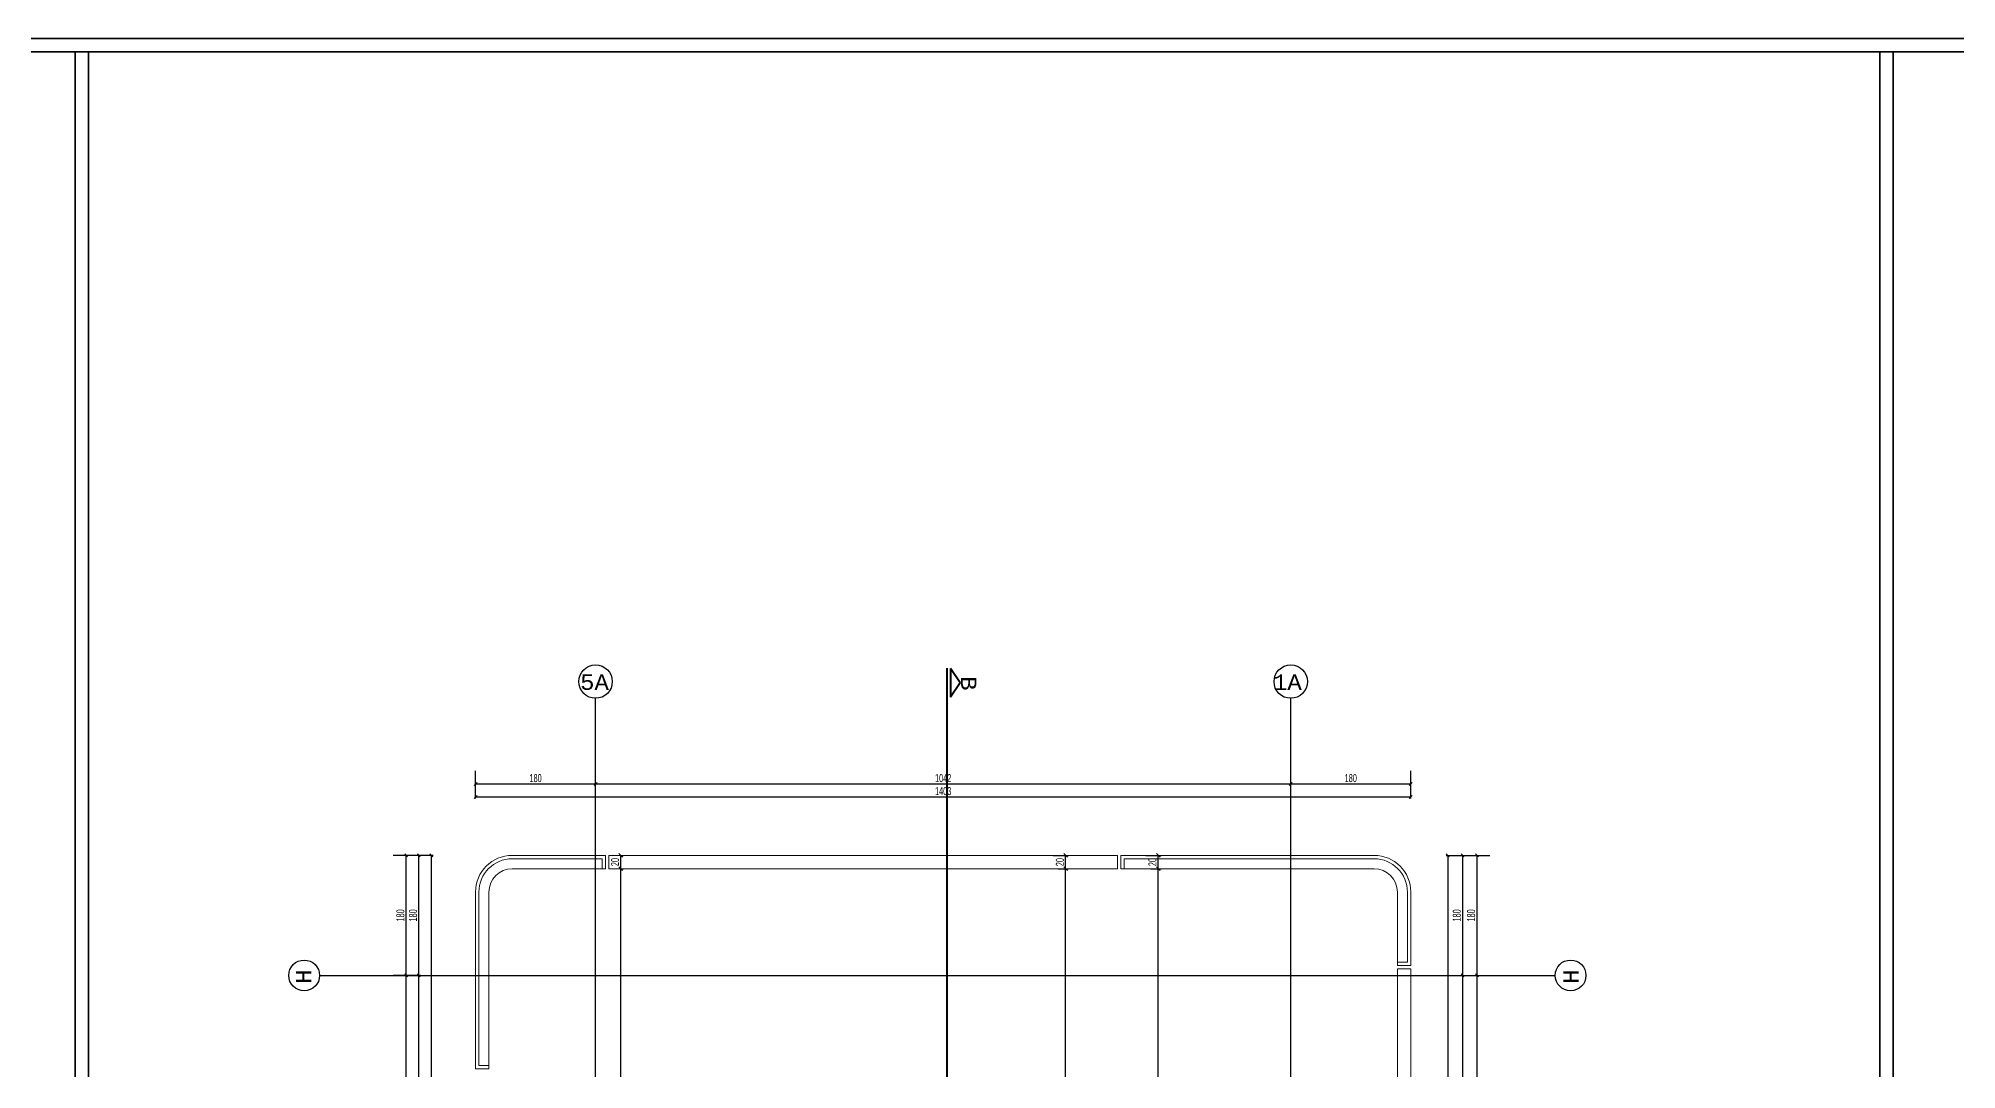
# Model space of a CAD drawing. Header units: inches. Extents: x -7543 to -822, y 102837 to 190349.
# Drawn here: x -831.264 to -830.689, y 102837.13 to 102837.439 of the extents above; entities that cross this region are included whole.
import ezdxf

# ---------------------------------------------------------------- set-up
doc = ezdxf.new("R2010")
doc.units = ezdxf.units.IN
doc.header["$MEASUREMENT"] = 0
doc.linetypes.add('DASHDOTX2', pattern=[2, 1, -0.5, 0, -0.5])
doc.linetypes.add('DASHED', pattern=[19.05, 12.7, -6.35])
doc.layers.get('0').update_dxf_attribs({"lineweight": 25})
for name, color, linetype, lineweight in [('AKS', 1, 'Continuous', 25), ('ICOL', 55, 'Continuous', 25), ('KESİT', 7, 'Continuous', 40)]:
    doc.layers.add(name, color=color, linetype=linetype, lineweight=lineweight)
doc.layers.add('BALKON', color=7, linetype='Continuous', lineweight=20, true_color=0xffaaa9)
doc.layers.add('DUVAR', color=7, linetype='Continuous', lineweight=35, true_color=0xfc4642)
doc.styles.add('ISIM', font='monos.ttf', dxfattribs={"width": 1.1, "height": 200})
doc.styles.add('OLCU', font='tromand.shx', dxfattribs={"width": 0.6, "height": 12})

# ---------------------------------------------------------------- blocks, each defined once
blk = doc.blocks.new('_Oblique')
at = {"color": 0, "linetype": 'ByBlock', "lineweight": -2}
blk.add_line((-0.5, -0.5), (0.5, 0.5), dxfattribs=at)
blk = doc.blocks.new('D')
at = {"layer": 'ICOL'}
for p, q in [((2.8, 2.8), (-2.8, -2.8)), ((0, 3), (0, -25))]:
    blk.add_line(p, q, dxfattribs=at)
blk = doc.blocks.new('E')
at = {"layer": 'ICOL'}
for p, q in [((-2.8, -2.8), (2.8, 2.8)), ((0, -3), (0, 25))]:
    blk.add_line(p, q, dxfattribs=at)

msp = doc.modelspace()

# ---------------------------------------------------------------- linework, layer by layer
at = {"layer": 'AKS', "linetype": 'DASHDOTX2', "ltscale": 10}
for p, q in [((-831.09679, 102836.72908), (-831.09679, 102837.24154)), ((-830.88829, 102836.72908), (-830.88829, 102837.24154)), ((-831.17958, 102837.15843), (-830.80898, 102837.15843))]:
    msp.add_line(p, q, dxfattribs=at)
at = {"layer": 'AKS', "color": 0}
for centre, radius in [((-831.09679, 102837.24656), 0.00502), ((-830.88829, 102837.24656), 0.00502), ((-831.1842, 102837.15843), 0.00462), ((-830.80436, 102837.15843), 0.00462)]:
    msp.add_circle(centre, radius, dxfattribs=at)
at = {"layer": 'BALKON'}
for p, q in [((-831.09379, 102837.19443), (-831.12179, 102837.19443)), ((-831.09479, 102837.19343), (-831.12179, 102837.19343)), ((-831.09379, 102837.19043), (-831.12179, 102837.19043)), ((-831.09479, 102837.19343), (-831.09479, 102837.19043)), ((-831.09379, 102837.19443), (-831.09379, 102837.19043)), ((-830.94029, 102837.19443), (-831.09279, 102837.19443)), ((-831.09279, 102837.19443), (-831.09279, 102837.19043)), ((-830.94029, 102837.19043), (-831.09279, 102837.19043)), ((-830.94029, 102837.19043), (-830.94029, 102837.19443)), ((-830.93929, 102837.19043), (-830.93929, 102837.19443)), ((-830.93929, 102837.19443), (-830.86329, 102837.19443)), ((-830.93929, 102837.19043), (-830.86329, 102837.19043)), ((-830.93829, 102837.19043), (-830.93829, 102837.19343)), ((-830.93829, 102837.19343), (-830.86329, 102837.19343)), ((-831.13279, 102837.13043), (-831.13279, 102837.18343)), ((-831.13179, 102837.13143), (-831.13179, 102837.18343)), ((-831.12879, 102837.13043), (-831.12879, 102837.18343)), ((-830.85629, 102837.16143), (-830.85629, 102837.18343)), ((-830.85329, 102837.16243), (-830.85329, 102837.18343)), ((-830.85229, 102837.16143), (-830.85229, 102837.18343)), ((-830.85329, 102837.16243), (-830.85629, 102837.16243)), ((-830.85229, 102837.16143), (-830.85629, 102837.16143)), ((-830.85229, 102837.16043), (-830.85629, 102837.16043)), ((-830.85629, 102836.95993), (-830.85629, 102837.16043)), ((-830.85229, 102837.01093), (-830.85229, 102837.16043)), ((-831.12879, 102837.13043), (-831.13279, 102837.13043)), ((-831.12879, 102837.13143), (-831.13179, 102837.13143))]:
    msp.add_line(p, q, dxfattribs=at)
for centre, radius, start, end in [((-831.12179, 102837.18343), 0.011, 90, 180), ((-831.12179, 102837.18343), 0.01, 90, 180), ((-831.12179, 102837.18343), 0.007, 90, 180), ((-830.86329, 102837.18343), 0.011, 0, 90), ((-830.86329, 102837.18343), 0.01, 0, 90), ((-830.86329, 102837.18343), 0.007, 0, 90)]:
    msp.add_arc(centre, radius, start, end, dxfattribs=at)
at = {"layer": 'DUVAR'}
for p, q in [((-837.60507, 102837.43946), (-821.98956, 102837.43946)), ((-837.60107, 102837.43546), (-821.99356, 102837.43546)), ((-831.25284, 102836.66908), (-831.25284, 102837.43546)), ((-831.25284, 102836.66908), (-831.25284, 102837.43546)), ((-831.24884, 102836.66908), (-831.24884, 102837.43546)), ((-831.24884, 102836.66908), (-831.24884, 102837.43546)), ((-830.7116, 102836.66908), (-830.7116, 102837.43546)), ((-830.7116, 102836.66908), (-830.7116, 102837.43546)), ((-830.7076, 102836.66908), (-830.7076, 102837.43546)), ((-830.7076, 102836.66908), (-830.7076, 102837.43546))]:
    msp.add_line(p, q, dxfattribs=at)
at = {"layer": 'ICOL'}
for p, q in [((-831.13264, 102837.21587), (-831.09695, 102837.21587)), ((-831.09664, 102837.21587), (-830.88845, 102837.21587)), ((-830.88814, 102837.21587), (-830.85245, 102837.21587)), ((-831.13264, 102837.21197), (-830.85245, 102837.21197)), ((-831.15359, 102837.15859), (-831.15359, 102837.19427)), ((-831.1498, 102837.15859), (-831.1498, 102837.19427)), ((-831.14602, 102836.77659), (-831.14602, 102837.19427)), ((-831.08924, 102837.19043), (-831.08924, 102837.19443)), ((-831.08924, 102837.00843), (-831.08924, 102837.19043)), ((-830.9558, 102837.19043), (-830.9558, 102837.19443)), ((-830.9558, 102837.01543), (-830.9558, 102837.19043)), ((-830.92804, 102837.19043), (-830.92804, 102837.19443)), ((-830.92804, 102837.01543), (-830.92804, 102837.19043)), ((-830.84119, 102837.19427), (-830.84119, 102836.77659)), ((-830.83676, 102837.19427), (-830.83676, 102837.15859)), ((-830.83245, 102837.19427), (-830.83245, 102837.15859)), ((-831.15359, 102836.81259), (-831.15359, 102837.15827)), ((-831.1498, 102837.01359), (-831.1498, 102837.15827)), ((-830.83676, 102837.15827), (-830.83676, 102837.01359)), ((-830.83245, 102837.15827), (-830.83245, 102836.81259))]:
    msp.add_line(p, q, dxfattribs=at)
at = {"layer": 'ICOL', "color": 53}
for p, q in [((-831.08895, 102837.19443), (-831.0884, 102837.19443)), ((-831.08885, 102837.19043), (-831.0884, 102837.19043)), ((-831.08885, 102837.19043), (-831.0884, 102837.19043)), ((-830.95953, 102837.19443), (-830.95496, 102837.19443)), ((-830.958, 102837.19043), (-830.95496, 102837.19043)), ((-830.958, 102837.19043), (-830.95496, 102837.19043)), ((-830.93176, 102837.19443), (-830.9272, 102837.19443)), ((-830.93023, 102837.19043), (-830.9272, 102837.19043)), ((-830.93023, 102837.19043), (-830.9272, 102837.19043))]:
    msp.add_line(p, q, dxfattribs=at)
at = {"layer": 'KESİT', "linetype": 'DASHED'}
msp.add_line((-830.99142, 102837.25059), (-830.99142, 102837.02463), dxfattribs=at)
at = {"layer": 'KESİT'}
for p, q in [((-830.99034, 102837.25053), (-830.99034, 102837.24185)), ((-830.98745, 102837.24619), (-830.99034, 102837.25053)), ((-830.98745, 102837.24619), (-830.99034, 102837.24185))]:
    msp.add_line(p, q, dxfattribs=at)

# ---------------------------------------------------------------- block references
at = {"layer": 'ICOL'}
for name, p, xscale, yscale, zscale, rotation in [('D', (-831.13279, 102837.21587), 0.0001559999999471984, 0.0001559999999471984, 0.0001559999999471984, 180), ('D', (-831.09679, 102837.21587), 0.0001559999999471984, 0.0001559999999471984, 0.0001559999999471984, 180), ('D', (-830.88829, 102837.21587), 0.0001559999999471984, 0.0001559999999471984, 0.0001559999999471984, 180), ('D', (-831.13279, 102837.21197), 0.0001559999999471984, 0.0001559999999471984, 0.0001559999999471984, 180), ('E', (-831.15359, 102837.19443), 0.000155999994603917, 0.000155999994603917, 0.000155999994603917, 90), ('E', (-831.1498, 102837.19443), 0.000155999994603917, 0.000155999994603917, 0.000155999994603917, 90), ('E', (-831.14602, 102837.19443), 0.000155999994603917, 0.000155999994603917, 0.000155999994603917, 90), ('_Oblique', (-831.08924, 102837.19443), 0.001080000001820736, 0.001080000001820736, 0.001080000001820736, 90), ('_Oblique', (-831.08924, 102837.19043), 0.001080000001820736, 0.001080000001820736, 0.001080000001820736, 270), ('_Oblique', (-831.08924, 102837.19043), 0.001080000001820736, 0.001080000001820736, 0.001080000001820736, 90), ('_Oblique', (-830.9558, 102837.19443), 0.001080000001820736, 0.001080000001820736, 0.001080000001820736, 90), ('_Oblique', (-830.9558, 102837.19043), 0.001080000001820736, 0.001080000001820736, 0.001080000001820736, 270), ('_Oblique', (-830.9558, 102837.19043), 0.001080000001820736, 0.001080000001820736, 0.001080000001820736, 90), ('_Oblique', (-830.92804, 102837.19443), 0.001080000001820736, 0.001080000001820736, 0.001080000001820736, 90), ('_Oblique', (-830.92804, 102837.19043), 0.001080000001820736, 0.001080000001820736, 0.001080000001820736, 270), ('_Oblique', (-830.92804, 102837.19043), 0.001080000001820736, 0.001080000001820736, 0.001080000001820736, 90), ('D', (-830.84119, 102837.19443), 0.000155999994603917, 0.000155999994603917, 0.000155999994603917, 90), ('D', (-830.83676, 102837.19443), 0.000155999994603917, 0.000155999994603917, 0.000155999994603917, 90), ('D', (-830.83245, 102837.19443), 0.000155999994603917, 0.000155999994603917, 0.000155999994603917, 90), ('E', (-831.15359, 102837.15843), 0.000155999994603917, 0.000155999994603917, 0.000155999994603917, 90), ('D', (-831.15359, 102837.15843), 0.000155999994603917, 0.000155999994603917, 0.000155999994603917, 270), ('D', (-831.1498, 102837.15843), 0.000155999994603917, 0.000155999994603917, 0.000155999994603917, 270), ('E', (-831.1498, 102837.15843), 0.000155999994603917, 0.000155999994603917, 0.000155999994603917, 90), ('D', (-830.83676, 102837.15843), 0.000155999994603917, 0.000155999994603917, 0.000155999994603917, 90), ('E', (-830.83676, 102837.15843), 0.000155999994603917, 0.000155999994603917, 0.000155999994603917, 270), ('D', (-830.83245, 102837.15843), 0.000155999994603917, 0.000155999994603917, 0.000155999994603917, 90), ('E', (-830.83245, 102837.15843), 0.000155999994603917, 0.000155999994603917, 0.000155999994603917, 270)]:
    msp.add_blockref(name, p, dxfattribs=dict(at, xscale=xscale, yscale=yscale, zscale=zscale, rotation=rotation))
at = {"layer": 'ICOL', "xscale": 0.0001559999999471984, "yscale": 0.0001559999999471984, "zscale": 0.0001559999999471984}
for p in [(-831.09679, 102837.21587), (-830.88829, 102837.21587), (-830.85229, 102837.21587), (-830.85229, 102837.21197)]:
    msp.add_blockref('E', p, dxfattribs=at)

# ---------------------------------------------------------------- texts
at = {"layer": 'AKS', "style": 'ISIM', "width": 1.1}
for s, p in [('5A', (-831.10142, 102837.24408)), ('1A', (-830.89361, 102837.24408))]:
    msp.add_text(s, height=0.00462, dxfattribs=at).set_placement(p)
for s, rotation, p in [('B', 270, (-830.98719, 102837.24817)), ('H', 90, (-831.18204, 102837.15593)), ('H', 90, (-830.80191, 102837.15593))]:
    msp.add_text(s, height=0.00462, rotation=rotation, dxfattribs=at).set_placement(p)
at = {"layer": 'ICOL', "char_height": 0.0024, "attachment_point": 5, "style": 'OLCU'}
for s, insert in [('\\A1;180', (-831.11479, 102837.2176)), ('\\A1;1042', (-830.99254, 102837.2176)), ('\\A1;1403', (-830.99254, 102837.2137)), ('\\A1;180', (-830.87029, 102837.2176))]:
    msp.add_mtext(s, dxfattribs=dict(at, insert=insert))
at = {"layer": 'ICOL', "char_height": 0.0024, "attachment_point": 5, "rotation": 90, "style": 'OLCU'}
for s, insert in [('\\A1;20', (-831.09096, 102837.19243)), ('\\A1;20', (-830.95753, 102837.19243)), ('\\A1;20', (-830.92976, 102837.19243)), ('\\A1;180', (-831.15532, 102837.17643)), ('\\A1;180', (-831.15153, 102837.17643)), ('\\A1;180', (-830.83848, 102837.17643)), ('\\A1;180', (-830.83418, 102837.17643))]:
    msp.add_mtext(s, dxfattribs=dict(at, insert=insert))

doc.saveas('drawing.dxf')
